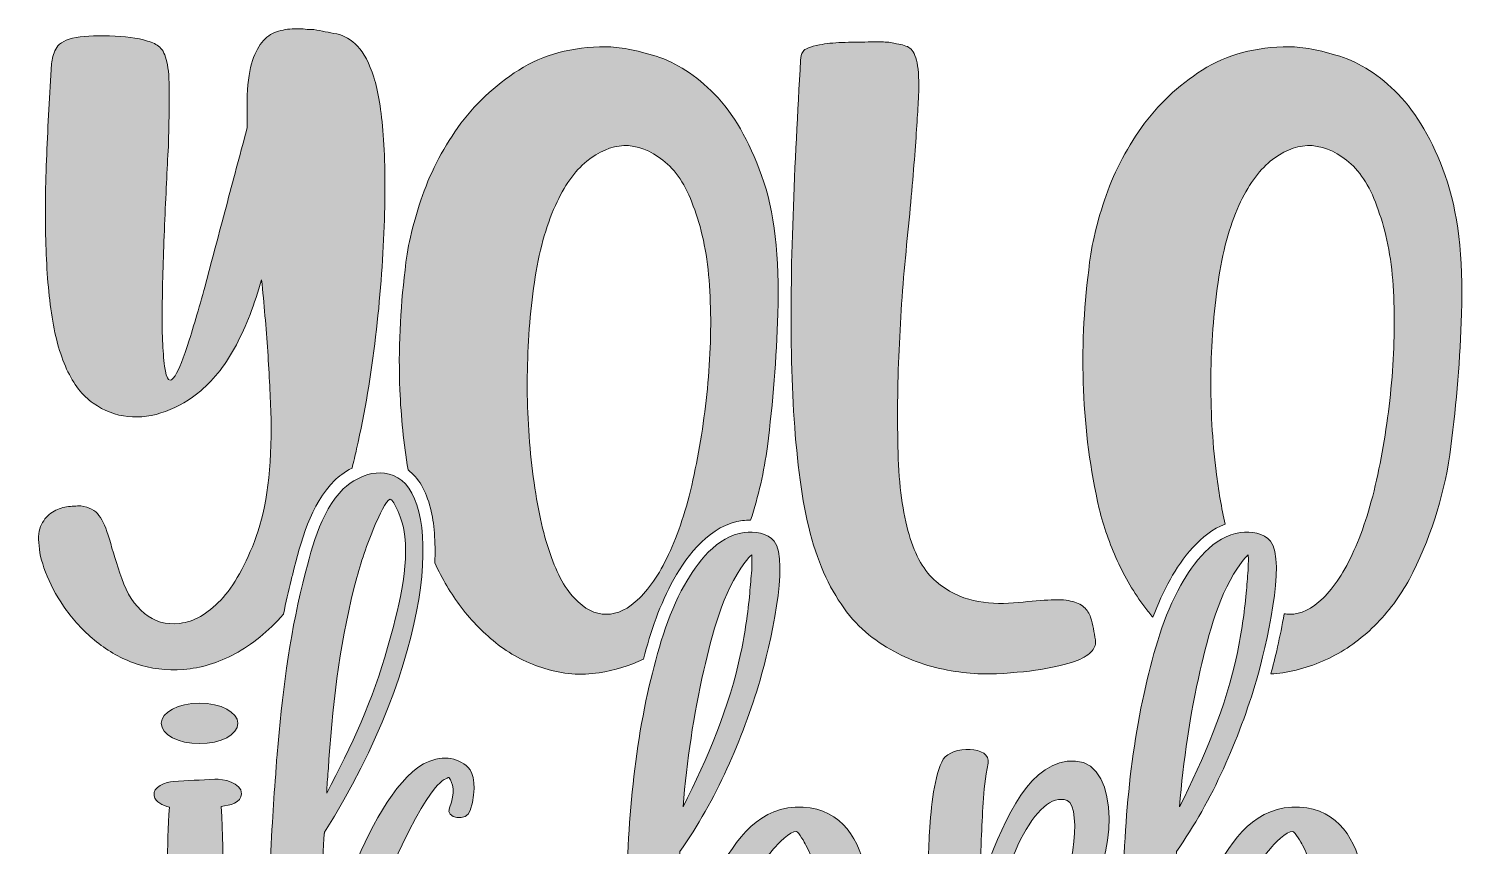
# Model space of a CAD drawing. Header units: inches. Extents: x 153 to 924, y -979 to -101.
# Drawn here: x 153 to 924, y -540 to -101 of the extents above; entities that cross this region are included whole.
import ezdxf

# ---------------------------------------------------------------- set-up
doc = ezdxf.new("R2010")
doc.units = ezdxf.units.IN
doc.header["$MEASUREMENT"] = 0
doc.layers.add('Layer 1', color=7, linetype='Continuous')

# ---------------------------------------------------------------- blocks, each defined once
blk = doc.blocks.new('block 4')
at = {"layer": 'Layer 1', "true_color": 0x0153a5}
h = blk.add_hatch(color=154, dxfattribs=at)
h.dxf.hatch_style = 2
edge = h.paths.add_edge_path()
edge.add_spline(control_points=[(398.87, -710.27), (382.84, -703.77), (378.91, -674.58), (378, -659.61), (376.04, -623.77), (369.69, -575.23), (343.22, -570.69), (341.26, -570.39), (340.5, -570.54), (339.74, -570.69), (369.38, -502.19), (375.88, -505.22), (378.91, -502.95), (379.06, -503.1), (379.21, -503.1), (379.36, -503.25), (381.33, -505.67), (382.99, -511.11), (379.51, -519.28), (377.09, -525.03), (389.04, -526.99), (390.7, -520.79), (394.49, -508.85), (392.52, -500.53), (389.65, -497.66), (383.75, -491.76), (374.52, -491), (365.6, -495.69), (333.54, -514.74), (311.16, -601.69), (310.1, -604.57), (310.1, -588.99), (311.16, -551.64), (312.07, -536.07), (312.07, -535.91), (312.07, -534.86), (312.22, -533.19), (312.22, -533.19), (312.37, -533.19), (312.37, -533.19), (312.37, -532.89), (312.37, -532.59), (312.37, -532.44), (370.89, -439.29), (375.73, -355.51), (351.84, -341.9), (339.14, -334.64), (325.83, -344.62), (322.5, -347.95), (309.8, -360.2), (304.96, -382.12), (300.73, -398.61), (293.32, -428.55), (289.54, -459.55), (286.97, -490.55), (286.82, -491.46), (286.82, -492.36), (286.67, -493.42), (286.51, -495.99), (286.36, -498.71), (286.21, -501.29), (285.46, -510.06), (284.85, -518.68), (284.4, -527.29), (283.18, -547.83), (282.63, -568.33), (282.67, -588.81), (281.23, -590.59), (279.79, -592.36), (278.35, -594.13), (271.39, -602.6), (264.59, -611.07), (257.63, -619.54), (257.63, -614.85), (257.63, -610.16), (257.63, -605.63), (257.48, -576.74), (258.69, -547.41), (256.87, -518.52), (261.56, -518.07), (267.76, -516.56), (267.76, -511.72), (267.91, -505.82), (257.63, -503.7), (253.55, -503.86), (245.99, -504.31), (238.58, -504.76), (231.17, -505.22), (227.39, -505.37), (219.68, -507.94), (220.88, -512.93), (221.64, -516.26), (225.42, -518.07), (229.05, -518.98), (226.48, -561.32), (228.6, -604.42), (228.75, -646.76), (228.75, -649.33), (228.75, -652.05), (228.75, -654.62), (222.24, -662.64), (215.9, -670.65), (209.54, -678.66), (194.72, -697.87), (180.66, -717.98), (169.02, -739.3), (159.49, -756.69), (153.44, -776.96), (158.13, -796.62), (165.99, -829.73), (210.15, -848.33), (236.61, -823.38), (251.43, -809.47), (253.7, -786.18), (255.66, -767.13), (258.24, -742.03), (257.78, -716.77), (257.78, -691.52), (257.63, -671.25), (257.63, -650.84), (257.63, -630.43), (260.05, -627.4), (262.47, -624.38), (264.74, -621.35), (269.42, -615.47), (276.29, -607.42), (282.71, -599.83), (283.03, -624.08), (284.24, -648.29), (286.36, -672.46), (287.27, -682.45), (307.23, -681.54), (307.99, -672.62), (309.2, -665.21), (316.61, -634.36), (319.33, -625.74), (323.41, -613.04), (327.49, -601.54), (331.43, -591.11), (332.18, -588.84), (333.69, -585.51), (333.69, -585.06), (351.09, -591.56), (353.5, -631.03), (354.71, -645.25), (356.98, -672.01), (354.11, -714.35), (380.57, -720.25), (384.66, -721.16), (398.11, -722.37), (401.14, -718.59), (403.71, -715.56), (402.95, -711.78), (398.87, -710.27)], knot_values=[0, 0, 0, 0, 1, 1, 1, 2, 2, 2, 3, 3, 3, 4, 4, 4, 5, 5, 5, 6, 6, 6, 7, 7, 7, 8, 8, 8, 9, 9, 9, 10, 10, 10, 11, 11, 11, 12, 12, 12, 13, 13, 13, 14, 14, 14, 15, 15, 15, 16, 16, 16, 17, 17, 17, 18, 18, 18, 19, 19, 19, 20, 20, 20, 21, 21, 21, 22, 22, 22, 23, 23, 23, 24, 24, 24, 25, 25, 25, 26, 26, 26, 27, 27, 27, 28, 28, 28, 29, 29, 29, 30, 30, 30, 31, 31, 31, 32, 32, 32, 33, 33, 33, 34, 34, 34, 35, 35, 35, 36, 36, 36, 37, 37, 37, 38, 38, 38, 39, 39, 39, 40, 40, 40, 41, 41, 41, 42, 42, 42, 43, 43, 43, 44, 44, 44, 45, 45, 45, 46, 46, 46, 47, 47, 47, 48, 48, 48, 49, 49, 49, 50, 50, 50, 51, 51, 51, 51], degree=3, periodic=1)
edge = h.paths.add_edge_path()
edge.add_spline(control_points=[(314.34, -499.62), (314.49, -497.5), (314.64, -495.39), (314.79, -493.12), (317.21, -460.15), (321.14, -426.89), (329.76, -395.58), (332.48, -385.6), (335.81, -375.77), (340.05, -366.25), (341.41, -363.22), (345.49, -353.85), (347.76, -353.54), (349.72, -353.24), (354.41, -366.1), (355.02, -369.72), (358.49, -389.99), (351.69, -413.73), (346.25, -433.09), (338.53, -460.91), (326.89, -486.47), (313.58, -511.42), (313.73, -507.48), (314.04, -503.55), (314.34, -499.62)], knot_values=[0, 0, 0, 0, 1, 1, 1, 2, 2, 2, 3, 3, 3, 4, 4, 4, 5, 5, 5, 6, 6, 6, 7, 7, 7, 8, 8, 8, 8], degree=3, periodic=1)
edge = h.paths.add_edge_path()
edge.add_spline(control_points=[(226.02, -774.84), (224.06, -790.26), (221.64, -814.61), (204.25, -820.51), (183.23, -827.77), (169.62, -804.48), (168.11, -786.03), (164.48, -742.78), (199.56, -707.09), (220.73, -678.06), (223.46, -674.43), (226.18, -670.8), (228.9, -667.17), (229.35, -703.01), (230.41, -739.3), (226.02, -774.84)], knot_values=[0, 0, 0, 0, 1, 1, 1, 2, 2, 2, 3, 3, 3, 4, 4, 4, 5, 5, 5, 5], degree=3, periodic=1)
h = blk.add_hatch(color=154, dxfattribs=at)
h.dxf.hatch_style = 2
edge = h.paths.add_edge_path()
edge.add_spline(control_points=[(715.99, -494.18), (691.49, -492.82), (678.18, -525.18), (667.9, -551.64), (666.69, -554.67), (665.63, -557.54), (664.57, -560.56), (664.72, -552.55), (665.03, -544.38), (665.33, -536.52), (666.09, -522.61), (665.93, -510.96), (668.96, -495.39), (670.92, -485.71), (649.15, -486.01), (644.91, -493.12), (640.07, -501.44), (638.26, -518.83), (637.51, -532.29), (636.79, -544), (636.46, -555.9), (636.35, -567.7), (625.92, -569.64), (615.71, -573.5), (606.05, -578.71), (605.59, -571), (604.84, -563.13), (603.47, -555.42), (600.15, -536.52), (590.62, -520.19), (569.6, -518.98), (546.16, -517.62), (533.46, -536.22), (523.33, -554.67), (512.9, -573.57), (506.55, -594.44), (502.61, -615.76), (502.31, -604.57), (502.16, -593.53), (502.31, -582.34), (502.46, -569.18), (502.76, -556.03), (503.37, -542.87), (522.88, -515.2), (536.94, -482.53), (546.47, -450.63), (551.46, -433.24), (562.5, -386.81), (554.03, -376.08), (550.4, -371.54), (543.44, -370.78), (537.85, -371.39), (523.33, -373.2), (512.29, -388.02), (505.79, -399.67), (496.41, -416.15), (491.27, -435.51), (486.89, -453.8), (477.06, -496.45), (474.49, -541.36), (474.33, -584.91), (474.18, -610.01), (475.09, -635.26), (477.51, -660.22), (479.48, -680.18), (482.2, -704.52), (496.11, -720.1), (499.74, -724.18), (522.27, -724.94), (520.15, -716.47), (516.07, -699.84), (517.13, -681.99), (517.73, -664.9), (518.34, -647.21), (519.7, -629.52), (523.03, -611.98), (526.35, -594.74), (531.8, -577.95), (539.96, -562.38), (543.74, -554.82), (548.28, -547.56), (553.88, -541.21), (555.54, -539.39), (562.65, -531.23), (565.97, -532.13), (567.33, -532.44), (570.36, -538.03), (571.11, -539.39), (579.13, -553.76), (578.37, -573.57), (578.22, -589.6), (578.22, -592.47), (578.07, -595.49), (577.92, -598.52), (570.51, -605.02), (563.86, -612.13), (558.11, -619.39), (544.65, -636.17), (533.31, -658.25), (534.07, -680.33), (534.67, -699.99), (554.18, -707.7), (570.81, -698.32), (589.71, -687.44), (596.22, -655.98), (600.6, -636.47), (603.93, -621.96), (605.9, -606.68), (606.2, -591.41), (615.53, -585.26), (625.69, -580.41), (636.3, -577.37), (636.46, -607.2), (637.81, -636.88), (639.32, -666.72), (639.77, -676.85), (666.69, -680.63), (666.99, -670.35), (666.99, -668.99), (667.14, -667.47), (667.14, -666.11), (667.14, -666.11), (667.29, -666.11), (667.29, -666.11), (667.29, -665.36), (667.14, -664.3), (667.14, -663.39), (667.29, -642.37), (666.24, -619.08), (669.87, -598.97), (674.86, -549.37), (695.27, -509.45), (711.45, -515.35), (720.07, -518.52), (713.87, -566.46), (703.13, -566.76), (697.69, -566.91), (696.18, -560.87), (698.6, -557.24), (701.47, -553), (689.37, -553.15), (687.71, -554.21), (684.23, -558.75), (684.84, -568.73), (691.64, -573.27), (701.92, -580.22), (711.15, -576.44), (720.37, -567.22), (737.76, -550.13), (740.64, -495.54), (715.99, -494.18)], knot_values=[0, 0, 0, 0, 1, 1, 1, 2, 2, 2, 3, 3, 3, 4, 4, 4, 5, 5, 5, 6, 6, 6, 7, 7, 7, 8, 8, 8, 9, 9, 9, 10, 10, 10, 11, 11, 11, 12, 12, 12, 13, 13, 13, 14, 14, 14, 15, 15, 15, 16, 16, 16, 17, 17, 17, 18, 18, 18, 19, 19, 19, 20, 20, 20, 21, 21, 21, 22, 22, 22, 23, 23, 23, 24, 24, 24, 25, 25, 25, 26, 26, 26, 27, 27, 27, 28, 28, 28, 29, 29, 29, 30, 30, 30, 31, 31, 31, 32, 32, 32, 33, 33, 33, 34, 34, 34, 35, 35, 35, 36, 36, 36, 37, 37, 37, 38, 38, 38, 39, 39, 39, 40, 40, 40, 41, 41, 41, 42, 42, 42, 43, 43, 43, 44, 44, 44, 45, 45, 45, 46, 46, 46, 47, 47, 47, 48, 48, 48, 49, 49, 49, 50, 50, 50, 50], degree=3, periodic=1)
edge = h.paths.add_edge_path()
edge.add_spline(control_points=[(516.22, -445.33), (520.61, -426.28), (526.35, -403.3), (538.3, -387.57), (539.66, -385.6), (541.02, -384.24), (541.93, -383.34), (542.23, -385.45), (541.93, -388.17), (541.93, -391.65), (541.48, -395.74), (541.32, -399.82), (540.87, -403.9), (539.96, -414.64), (538.3, -425.22), (536.18, -435.81), (529.83, -465.75), (518.34, -492.36), (505.03, -518.83), (507.15, -494.03), (510.63, -469.38), (516.22, -445.33)], knot_values=[0, 0, 0, 0, 1, 1, 1, 2, 2, 2, 3, 3, 3, 4, 4, 4, 5, 5, 5, 6, 6, 6, 7, 7, 7, 7], degree=3, periodic=1)
edge = h.paths.add_edge_path()
edge.add_spline(control_points=[(571.42, -647.21), (569.3, -656.44), (566.12, -665.36), (563.25, -674.28), (560.23, -683.05), (554.63, -688.64), (554.03, -687.28), (547.07, -674.73), (556.6, -648.87), (564.76, -635.11), (568.09, -629.52), (572.02, -623.92), (576.41, -618.63), (575.2, -628.16), (573.54, -637.68), (571.42, -647.21)], knot_values=[0, 0, 0, 0, 1, 1, 1, 2, 2, 2, 3, 3, 3, 4, 4, 4, 5, 5, 5, 5], degree=3, periodic=1)
h = blk.add_hatch(color=154, dxfattribs=at)
h.dxf.hatch_style = 2
edge = h.paths.add_edge_path()
edge.add_spline(control_points=[(915.45, -566.31), (900.78, -566.76), (886.26, -571.45), (872.8, -578.71), (872.35, -571), (871.59, -563.13), (870.23, -555.42), (866.91, -536.52), (857.38, -520.19), (836.36, -518.98), (812.92, -517.62), (800.22, -536.22), (790.09, -554.67), (779.65, -573.57), (773.3, -594.44), (769.37, -615.76), (769.07, -604.57), (768.92, -593.53), (769.07, -582.34), (769.22, -569.18), (769.52, -556.03), (770.13, -542.87), (789.63, -515.2), (803.7, -482.53), (813.22, -450.63), (818.21, -433.24), (829.25, -386.81), (820.79, -376.08), (817.16, -371.54), (810.2, -370.78), (804.6, -371.39), (790.09, -373.2), (779.05, -388.02), (772.55, -399.67), (763.17, -416.15), (758.03, -435.51), (753.64, -453.8), (743.82, -496.45), (741.24, -541.36), (741.09, -584.91), (740.94, -610.01), (741.85, -635.26), (744.27, -660.22), (746.23, -680.18), (748.96, -704.52), (762.87, -720.1), (766.5, -724.18), (789.03, -724.94), (786.91, -716.47), (782.83, -699.84), (783.89, -681.99), (784.49, -664.9), (785.1, -647.21), (786.46, -629.52), (789.79, -611.98), (793.11, -594.74), (798.56, -577.95), (806.72, -562.38), (810.5, -554.82), (815.04, -547.56), (820.63, -541.21), (822.3, -539.39), (829.4, -531.23), (832.73, -532.13), (834.09, -532.44), (837.12, -538.03), (837.87, -539.39), (845.89, -553.76), (845.13, -573.57), (844.98, -589.6), (844.98, -592.47), (844.83, -595.49), (844.68, -598.52), (837.27, -605.02), (830.62, -612.13), (824.87, -619.39), (811.41, -636.17), (800.07, -658.25), (800.82, -680.33), (801.43, -699.99), (820.94, -707.7), (837.57, -698.32), (856.47, -687.44), (862.98, -655.98), (867.36, -636.47), (870.69, -621.96), (872.65, -606.68), (872.96, -591.41), (886.26, -582.64), (901.23, -576.44), (916.81, -574.48), (923.46, -573.72), (923.92, -566.01), (915.45, -566.31)], knot_values=[0, 0, 0, 0, 1, 1, 1, 2, 2, 2, 3, 3, 3, 4, 4, 4, 5, 5, 5, 6, 6, 6, 7, 7, 7, 8, 8, 8, 9, 9, 9, 10, 10, 10, 11, 11, 11, 12, 12, 12, 13, 13, 13, 14, 14, 14, 15, 15, 15, 16, 16, 16, 17, 17, 17, 18, 18, 18, 19, 19, 19, 20, 20, 20, 21, 21, 21, 22, 22, 22, 23, 23, 23, 24, 24, 24, 25, 25, 25, 26, 26, 26, 27, 27, 27, 28, 28, 28, 29, 29, 29, 30, 30, 30, 31, 31, 31, 31], degree=3, periodic=1)
edge = h.paths.add_edge_path()
edge.add_spline(control_points=[(782.98, -445.33), (787.37, -426.28), (793.11, -403.3), (805.06, -387.57), (806.42, -385.6), (807.78, -384.24), (808.69, -383.34), (808.99, -385.45), (808.69, -388.17), (808.69, -391.65), (808.23, -395.74), (808.08, -399.82), (807.63, -403.9), (806.72, -414.64), (805.06, -425.22), (802.94, -435.81), (796.59, -465.75), (785.1, -492.36), (771.79, -518.83), (773.91, -494.03), (777.39, -469.38), (782.98, -445.33)], knot_values=[0, 0, 0, 0, 1, 1, 1, 2, 2, 2, 3, 3, 3, 4, 4, 4, 5, 5, 5, 6, 6, 6, 7, 7, 7, 7], degree=3, periodic=1)
edge = h.paths.add_edge_path()
edge.add_spline(control_points=[(838.18, -647.21), (836.06, -656.44), (832.88, -665.36), (830.01, -674.28), (826.98, -683.05), (821.39, -688.64), (820.79, -687.28), (813.83, -674.73), (823.36, -648.87), (831.52, -635.11), (834.85, -629.52), (838.78, -623.92), (843.17, -618.63), (841.96, -628.16), (840.29, -637.68), (838.18, -647.21)], knot_values=[0, 0, 0, 0, 1, 1, 1, 2, 2, 2, 3, 3, 3, 4, 4, 4, 5, 5, 5, 5], degree=3, periodic=1)
h = blk.add_hatch(color=154, dxfattribs=at)
h.dxf.hatch_style = 2
edge = h.paths.add_edge_path()
edge.add_spline(control_points=[(245.23, -484.8), (256.72, -484.8), (265.8, -479.96), (265.8, -473.91), (265.8, -468.02), (256.72, -463.03), (245.23, -463.03), (233.89, -463.03), (224.67, -468.02), (224.67, -473.91), (224.67, -479.96), (233.89, -484.8), (245.23, -484.8)], knot_values=[0, 0, 0, 0, 1, 1, 1, 2, 2, 2, 3, 3, 3, 4, 4, 4, 4], degree=3, periodic=1)
at = {"layer": 'Layer 1', "lineweight": 0}
for points, knots in [([(398.87, -710.27), (382.84, -703.77), (378.91, -674.58), (378, -659.61), (376.04, -623.77), (369.69, -575.23), (343.22, -570.69), (341.26, -570.39), (340.5, -570.54), (339.74, -570.69), (369.38, -502.19), (375.88, -505.22), (378.91, -502.95), (379.06, -503.1), (379.21, -503.1), (379.36, -503.25), (381.33, -505.67), (382.99, -511.11), (379.51, -519.28), (377.09, -525.03), (389.04, -526.99), (390.7, -520.79), (394.49, -508.85), (392.52, -500.53), (389.65, -497.66), (383.75, -491.76), (374.52, -491), (365.6, -495.69), (333.54, -514.74), (311.16, -601.69), (310.1, -604.57), (310.1, -588.99), (311.16, -551.64), (312.07, -536.07), (312.07, -535.91), (312.07, -534.86), (312.22, -533.19), (312.22, -533.19), (312.37, -533.19), (312.37, -533.19), (312.37, -532.89), (312.37, -532.59), (312.37, -532.44), (370.89, -439.29), (375.73, -355.51), (351.84, -341.9), (339.14, -334.64), (325.83, -344.62), (322.5, -347.95), (309.8, -360.2), (304.96, -382.12), (300.73, -398.61), (293.32, -428.55), (289.54, -459.55), (286.97, -490.55), (286.82, -491.46), (286.82, -492.36), (286.67, -493.42), (286.51, -495.99), (286.36, -498.71), (286.21, -501.29), (285.46, -510.06), (284.85, -518.68), (284.4, -527.29), (283.18, -547.83), (282.63, -568.33), (282.67, -588.81), (281.23, -590.59), (279.79, -592.36), (278.35, -594.13), (271.39, -602.6), (264.59, -611.07), (257.63, -619.54), (257.63, -614.85), (257.63, -610.16), (257.63, -605.63), (257.48, -576.74), (258.69, -547.41), (256.87, -518.52), (261.56, -518.07), (267.76, -516.56), (267.76, -511.72), (267.91, -505.82), (257.63, -503.7), (253.55, -503.86), (245.99, -504.31), (238.58, -504.76), (231.17, -505.22), (227.39, -505.37), (219.68, -507.94), (220.88, -512.93), (221.64, -516.26), (225.42, -518.07), (229.05, -518.98), (226.48, -561.32), (228.6, -604.42), (228.75, -646.76), (228.75, -649.33), (228.75, -652.05), (228.75, -654.62), (222.24, -662.64), (215.9, -670.65), (209.54, -678.66), (194.72, -697.87), (180.66, -717.98), (169.02, -739.3), (159.49, -756.69), (153.44, -776.96), (158.13, -796.62), (165.99, -829.73), (210.15, -848.33), (236.61, -823.38), (251.43, -809.47), (253.7, -786.18), (255.66, -767.13), (258.24, -742.03), (257.78, -716.77), (257.78, -691.52), (257.63, -671.25), (257.63, -650.84), (257.63, -630.43), (260.05, -627.4), (262.47, -624.38), (264.74, -621.35), (269.42, -615.47), (276.29, -607.42), (282.71, -599.83), (283.03, -624.08), (284.24, -648.29), (286.36, -672.46), (287.27, -682.45), (307.23, -681.54), (307.99, -672.62), (309.2, -665.21), (316.61, -634.36), (319.33, -625.74), (323.41, -613.04), (327.49, -601.54), (331.43, -591.11), (332.18, -588.84), (333.69, -585.51), (333.69, -585.06), (351.09, -591.56), (353.5, -631.03), (354.71, -645.25), (356.98, -672.01), (354.11, -714.35), (380.57, -720.25), (384.66, -721.16), (398.11, -722.37), (401.14, -718.59), (403.71, -715.56), (402.95, -711.78), (398.87, -710.27)], [0, 0, 0, 0, 1, 1, 1, 2, 2, 2, 3, 3, 3, 4, 4, 4, 5, 5, 5, 6, 6, 6, 7, 7, 7, 8, 8, 8, 9, 9, 9, 10, 10, 10, 11, 11, 11, 12, 12, 12, 13, 13, 13, 14, 14, 14, 15, 15, 15, 16, 16, 16, 17, 17, 17, 18, 18, 18, 19, 19, 19, 20, 20, 20, 21, 21, 21, 22, 22, 22, 23, 23, 23, 24, 24, 24, 25, 25, 25, 26, 26, 26, 27, 27, 27, 28, 28, 28, 29, 29, 29, 30, 30, 30, 31, 31, 31, 32, 32, 32, 33, 33, 33, 34, 34, 34, 35, 35, 35, 36, 36, 36, 37, 37, 37, 38, 38, 38, 39, 39, 39, 40, 40, 40, 41, 41, 41, 42, 42, 42, 43, 43, 43, 44, 44, 44, 45, 45, 45, 46, 46, 46, 47, 47, 47, 48, 48, 48, 49, 49, 49, 50, 50, 50, 51, 51, 51, 51]), ([(314.34, -499.62), (314.49, -497.5), (314.64, -495.39), (314.79, -493.12), (317.21, -460.15), (321.14, -426.89), (329.76, -395.58), (332.48, -385.6), (335.81, -375.77), (340.05, -366.25), (341.41, -363.22), (345.49, -353.85), (347.76, -353.54), (349.72, -353.24), (354.41, -366.1), (355.02, -369.72), (358.49, -389.99), (351.69, -413.73), (346.25, -433.09), (338.53, -460.91), (326.89, -486.47), (313.58, -511.42), (313.73, -507.48), (314.04, -503.55), (314.34, -499.62)], [0, 0, 0, 0, 1, 1, 1, 2, 2, 2, 3, 3, 3, 4, 4, 4, 5, 5, 5, 6, 6, 6, 7, 7, 7, 8, 8, 8, 8]), ([(715.99, -494.18), (691.49, -492.82), (678.18, -525.18), (667.9, -551.64), (666.69, -554.67), (665.63, -557.54), (664.57, -560.56), (664.72, -552.55), (665.03, -544.38), (665.33, -536.52), (666.09, -522.61), (665.93, -510.96), (668.96, -495.39), (670.92, -485.71), (649.15, -486.01), (644.91, -493.12), (640.07, -501.44), (638.26, -518.83), (637.51, -532.29), (636.79, -544), (636.46, -555.9), (636.35, -567.7), (625.92, -569.64), (615.71, -573.5), (606.05, -578.71), (605.59, -571), (604.84, -563.13), (603.47, -555.42), (600.15, -536.52), (590.62, -520.19), (569.6, -518.98), (546.16, -517.62), (533.46, -536.22), (523.33, -554.67), (512.9, -573.57), (506.55, -594.44), (502.61, -615.76), (502.31, -604.57), (502.16, -593.53), (502.31, -582.34), (502.46, -569.18), (502.76, -556.03), (503.37, -542.87), (522.88, -515.2), (536.94, -482.53), (546.47, -450.63), (551.46, -433.24), (562.5, -386.81), (554.03, -376.08), (550.4, -371.54), (543.44, -370.78), (537.85, -371.39), (523.33, -373.2), (512.29, -388.02), (505.79, -399.67), (496.41, -416.15), (491.27, -435.51), (486.89, -453.8), (477.06, -496.45), (474.49, -541.36), (474.33, -584.91), (474.18, -610.01), (475.09, -635.26), (477.51, -660.22), (479.48, -680.18), (482.2, -704.52), (496.11, -720.1), (499.74, -724.18), (522.27, -724.94), (520.15, -716.47), (516.07, -699.84), (517.13, -681.99), (517.73, -664.9), (518.34, -647.21), (519.7, -629.52), (523.03, -611.98), (526.35, -594.74), (531.8, -577.95), (539.96, -562.38), (543.74, -554.82), (548.28, -547.56), (553.88, -541.21), (555.54, -539.39), (562.65, -531.23), (565.97, -532.13), (567.33, -532.44), (570.36, -538.03), (571.11, -539.39), (579.13, -553.76), (578.37, -573.57), (578.22, -589.6), (578.22, -592.47), (578.07, -595.49), (577.92, -598.52), (570.51, -605.02), (563.86, -612.13), (558.11, -619.39), (544.65, -636.17), (533.31, -658.25), (534.07, -680.33), (534.67, -699.99), (554.18, -707.7), (570.81, -698.32), (589.71, -687.44), (596.22, -655.98), (600.6, -636.47), (603.93, -621.96), (605.9, -606.68), (606.2, -591.41), (615.53, -585.26), (625.69, -580.41), (636.3, -577.37), (636.46, -607.2), (637.81, -636.88), (639.32, -666.72), (639.77, -676.85), (666.69, -680.63), (666.99, -670.35), (666.99, -668.99), (667.14, -667.47), (667.14, -666.11), (667.14, -666.11), (667.29, -666.11), (667.29, -666.11), (667.29, -665.36), (667.14, -664.3), (667.14, -663.39), (667.29, -642.37), (666.24, -619.08), (669.87, -598.97), (674.86, -549.37), (695.27, -509.45), (711.45, -515.35), (720.07, -518.52), (713.87, -566.46), (703.13, -566.76), (697.69, -566.91), (696.18, -560.87), (698.6, -557.24), (701.47, -553), (689.37, -553.15), (687.71, -554.21), (684.23, -558.75), (684.84, -568.73), (691.64, -573.27), (701.92, -580.22), (711.15, -576.44), (720.37, -567.22), (737.76, -550.13), (740.64, -495.54), (715.99, -494.18)], [0, 0, 0, 0, 1, 1, 1, 2, 2, 2, 3, 3, 3, 4, 4, 4, 5, 5, 5, 6, 6, 6, 7, 7, 7, 8, 8, 8, 9, 9, 9, 10, 10, 10, 11, 11, 11, 12, 12, 12, 13, 13, 13, 14, 14, 14, 15, 15, 15, 16, 16, 16, 17, 17, 17, 18, 18, 18, 19, 19, 19, 20, 20, 20, 21, 21, 21, 22, 22, 22, 23, 23, 23, 24, 24, 24, 25, 25, 25, 26, 26, 26, 27, 27, 27, 28, 28, 28, 29, 29, 29, 30, 30, 30, 31, 31, 31, 32, 32, 32, 33, 33, 33, 34, 34, 34, 35, 35, 35, 36, 36, 36, 37, 37, 37, 38, 38, 38, 39, 39, 39, 40, 40, 40, 41, 41, 41, 42, 42, 42, 43, 43, 43, 44, 44, 44, 45, 45, 45, 46, 46, 46, 47, 47, 47, 48, 48, 48, 49, 49, 49, 50, 50, 50, 50]), ([(915.45, -566.31), (900.78, -566.76), (886.26, -571.45), (872.8, -578.71), (872.35, -571), (871.59, -563.13), (870.23, -555.42), (866.91, -536.52), (857.38, -520.19), (836.36, -518.98), (812.92, -517.62), (800.22, -536.22), (790.09, -554.67), (779.65, -573.57), (773.3, -594.44), (769.37, -615.76), (769.07, -604.57), (768.92, -593.53), (769.07, -582.34), (769.22, -569.18), (769.52, -556.03), (770.13, -542.87), (789.63, -515.2), (803.7, -482.53), (813.22, -450.63), (818.21, -433.24), (829.25, -386.81), (820.79, -376.08), (817.16, -371.54), (810.2, -370.78), (804.6, -371.39), (790.09, -373.2), (779.05, -388.02), (772.55, -399.67), (763.17, -416.15), (758.03, -435.51), (753.64, -453.8), (743.82, -496.45), (741.24, -541.36), (741.09, -584.91), (740.94, -610.01), (741.85, -635.26), (744.27, -660.22), (746.23, -680.18), (748.96, -704.52), (762.87, -720.1), (766.5, -724.18), (789.03, -724.94), (786.91, -716.47), (782.83, -699.84), (783.89, -681.99), (784.49, -664.9), (785.1, -647.21), (786.46, -629.52), (789.79, -611.98), (793.11, -594.74), (798.56, -577.95), (806.72, -562.38), (810.5, -554.82), (815.04, -547.56), (820.63, -541.21), (822.3, -539.39), (829.4, -531.23), (832.73, -532.13), (834.09, -532.44), (837.12, -538.03), (837.87, -539.39), (845.89, -553.76), (845.13, -573.57), (844.98, -589.6), (844.98, -592.47), (844.83, -595.49), (844.68, -598.52), (837.27, -605.02), (830.62, -612.13), (824.87, -619.39), (811.41, -636.17), (800.07, -658.25), (800.82, -680.33), (801.43, -699.99), (820.94, -707.7), (837.57, -698.32), (856.47, -687.44), (862.98, -655.98), (867.36, -636.47), (870.69, -621.96), (872.65, -606.68), (872.96, -591.41), (886.26, -582.64), (901.23, -576.44), (916.81, -574.48), (923.46, -573.72), (923.92, -566.01), (915.45, -566.31)], [0, 0, 0, 0, 1, 1, 1, 2, 2, 2, 3, 3, 3, 4, 4, 4, 5, 5, 5, 6, 6, 6, 7, 7, 7, 8, 8, 8, 9, 9, 9, 10, 10, 10, 11, 11, 11, 12, 12, 12, 13, 13, 13, 14, 14, 14, 15, 15, 15, 16, 16, 16, 17, 17, 17, 18, 18, 18, 19, 19, 19, 20, 20, 20, 21, 21, 21, 22, 22, 22, 23, 23, 23, 24, 24, 24, 25, 25, 25, 26, 26, 26, 27, 27, 27, 28, 28, 28, 29, 29, 29, 30, 30, 30, 31, 31, 31, 31]), ([(516.22, -445.33), (520.61, -426.28), (526.35, -403.3), (538.3, -387.57), (539.66, -385.6), (541.02, -384.24), (541.93, -383.34), (542.23, -385.45), (541.93, -388.17), (541.93, -391.65), (541.48, -395.74), (541.32, -399.82), (540.87, -403.9), (539.96, -414.64), (538.3, -425.22), (536.18, -435.81), (529.83, -465.75), (518.34, -492.36), (505.03, -518.83), (507.15, -494.03), (510.63, -469.38), (516.22, -445.33)], [0, 0, 0, 0, 1, 1, 1, 2, 2, 2, 3, 3, 3, 4, 4, 4, 5, 5, 5, 6, 6, 6, 7, 7, 7, 7]), ([(782.98, -445.33), (787.37, -426.28), (793.11, -403.3), (805.06, -387.57), (806.42, -385.6), (807.78, -384.24), (808.69, -383.34), (808.99, -385.45), (808.69, -388.17), (808.69, -391.65), (808.23, -395.74), (808.08, -399.82), (807.63, -403.9), (806.72, -414.64), (805.06, -425.22), (802.94, -435.81), (796.59, -465.75), (785.1, -492.36), (771.79, -518.83), (773.91, -494.03), (777.39, -469.38), (782.98, -445.33)], [0, 0, 0, 0, 1, 1, 1, 2, 2, 2, 3, 3, 3, 4, 4, 4, 5, 5, 5, 6, 6, 6, 7, 7, 7, 7]), ([(245.23, -484.8), (256.72, -484.8), (265.8, -479.96), (265.8, -473.91), (265.8, -468.02), (256.72, -463.03), (245.23, -463.03), (233.89, -463.03), (224.67, -468.02), (224.67, -473.91), (224.67, -479.96), (233.89, -484.8), (245.23, -484.8)], [0, 0, 0, 0, 1, 1, 1, 2, 2, 2, 3, 3, 3, 4, 4, 4, 4])]:
    blk.add_open_spline(points, degree=3, knots=knots, dxfattribs=at)
blk = doc.blocks.new('block 5')
at = {"layer": 'Layer 1', "true_color": 0x0bcece}
h = blk.add_hatch(color=132, dxfattribs=at)
h.dxf.hatch_style = 2
edge = h.paths.add_edge_path()
edge.add_spline(control_points=[(163.36, -394.89), (165.92, -401.02), (169.41, -407.15), (173.84, -413.29), (178.26, -419.42), (183.62, -425.04), (189.93, -430.14), (196.23, -435.25), (203.29, -439.17), (211.13, -441.89), (218.96, -444.62), (227.48, -445.65), (236.68, -444.96), (245.87, -444.28), (255.07, -441.47), (264.26, -436.53), (273.38, -431.64), (282.08, -424.56), (290.37, -415.29), (291.63, -409.02), (292.98, -402.94), (294.45, -397), (294.74, -395.85), (295.04, -394.69), (295.34, -393.5), (299.57, -376.79), (304.84, -356), (317.96, -343.32), (319.88, -341.41), (323.12, -338.88), (327.17, -336.78), (328.03, -333.4), (328.86, -329.97), (329.65, -326.44), (334.08, -306.69), (337.49, -286.59), (339.87, -266.15), (342.25, -245.72), (343.78, -225.97), (344.47, -206.89), (345.15, -187.82), (344.98, -171.47), (343.96, -157.85), (342.94, -144.56), (341.23, -134.18), (338.85, -126.68), (336.46, -119.19), (333.57, -113.65), (330.17, -110.08), (326.76, -106.5), (323.01, -104.29), (318.93, -103.44), (314.84, -102.59), (310.75, -101.83), (306.67, -101.14), (304.96, -101.14), (303.43, -101.06), (302.07, -100.88), (300.7, -100.72), (299.17, -100.63), (297.47, -100.63), (294.06, -100.63), (290.83, -101.06), (287.76, -101.91), (284.7, -102.76), (281.97, -104.46), (279.59, -107.01), (277.2, -109.57), (275.25, -113.14), (273.71, -117.74), (272.18, -122.34), (271.24, -128.56), (270.9, -136.39), (270.9, -136.39), (270.9, -153.76), (270.9, -153.76), (267.5, -166.36), (263.92, -179.73), (260.18, -193.86), (256.42, -208), (252.85, -221.45), (249.45, -234.22), (246.04, -246.99), (242.81, -258.23), (239.74, -267.94), (236.68, -277.65), (234.12, -284.03), (232.08, -287.1), (229.35, -291.53), (227.48, -289.83), (226.46, -281.99), (225.44, -274.16), (225.01, -263.52), (225.18, -250.06), (225.35, -236.61), (225.77, -221.96), (226.46, -206.12), (227.14, -190.29), (227.81, -176.24), (228.5, -163.98), (228.84, -151.72), (229.01, -142.01), (229.01, -134.86), (229.01, -127.7), (228.58, -122.26), (227.73, -118.51), (226.88, -114.77), (225.6, -112.12), (223.9, -110.59), (222.2, -109.06), (219.98, -107.96), (217.26, -107.27), (211.81, -105.57), (205, -104.64), (196.83, -104.46), (188.65, -104.29), (182.01, -104.71), (176.9, -105.74), (172.13, -107.1), (169.15, -109.06), (167.96, -111.61), (166.76, -114.17), (166, -116.81), (165.66, -119.53), (164.64, -135.88), (163.79, -152.15), (163.11, -168.32), (162.42, -184.5), (162.26, -199.74), (162.6, -214.04), (162.93, -228.35), (163.95, -241.46), (165.66, -253.38), (167.36, -265.31), (170.09, -275.35), (173.84, -283.52), (177.58, -291.7), (182.35, -297.83), (188.14, -301.91), (193.93, -306), (200.15, -308.39), (206.79, -309.07), (213.43, -309.75), (220.15, -308.81), (226.97, -306.26), (233.78, -303.7), (240.08, -300.05), (245.87, -295.27), (253.36, -288.81), (259.74, -280.54), (265.03, -270.49), (270.31, -260.45), (274.82, -248.78), (278.57, -235.5), (279.92, -248.45), (281.03, -261.3), (281.89, -274.07), (282.73, -286.84), (283.33, -298.68), (283.68, -309.58), (284.01, -336.83), (281.38, -358.11), (275.76, -373.44), (270.14, -388.76), (263.75, -400.18), (256.6, -407.67), (249.45, -415.16), (242.12, -419.34), (234.63, -420.18), (227.14, -421.04), (220.84, -419.25), (215.73, -414.82), (210.28, -410.4), (206.19, -404.18), (203.47, -396.17), (200.74, -388.17), (198.53, -381.1), (196.83, -374.97), (195.12, -369.18), (193.25, -364.93), (191.21, -362.2), (189.16, -359.47), (185.92, -357.77), (181.5, -357.09), (179.11, -357.09), (176.56, -357.26), (173.84, -357.6), (171.11, -357.94), (168.55, -358.88), (166.17, -360.41), (163.79, -361.94), (161.83, -364.16), (160.3, -367.05), (158.77, -369.95), (158.34, -373.78), (159.02, -378.55), (159.36, -383.32), (160.81, -388.76), (163.36, -394.89)], knot_values=[0, 0, 0, 0, 1, 1, 1, 2, 2, 2, 3, 3, 3, 4, 4, 4, 5, 5, 5, 6, 6, 6, 7, 7, 7, 8, 8, 8, 9, 9, 9, 10, 10, 10, 11, 11, 11, 12, 12, 12, 13, 13, 13, 14, 14, 14, 15, 15, 15, 16, 16, 16, 17, 17, 17, 18, 18, 18, 19, 19, 19, 20, 20, 20, 21, 21, 21, 22, 22, 22, 23, 23, 23, 24, 24, 24, 25, 25, 25, 26, 26, 26, 27, 27, 27, 28, 28, 28, 29, 29, 29, 30, 30, 30, 31, 31, 31, 32, 32, 32, 33, 33, 33, 34, 34, 34, 35, 35, 35, 36, 36, 36, 37, 37, 37, 38, 38, 38, 39, 39, 39, 40, 40, 40, 41, 41, 41, 42, 42, 42, 43, 43, 43, 44, 44, 44, 45, 45, 45, 46, 46, 46, 47, 47, 47, 48, 48, 48, 49, 49, 49, 50, 50, 50, 51, 51, 51, 52, 52, 52, 53, 53, 53, 54, 54, 54, 55, 55, 55, 56, 56, 56, 57, 57, 57, 58, 58, 58, 59, 59, 59, 60, 60, 60, 61, 61, 61, 62, 62, 62, 63, 63, 63, 64, 64, 64, 65, 65, 65, 66, 66, 66, 66], degree=3, periodic=1)
h = blk.add_hatch(color=132, dxfattribs=at)
h.dxf.hatch_style = 2
edge = h.paths.add_edge_path()
edge.add_spline(control_points=[(568.49, -346.87), (571.38, -367.31), (576.23, -384.34), (583.05, -397.96), (589.86, -411.59), (598.38, -421.97), (608.59, -429.12), (618.81, -436.28), (629.54, -441.22), (640.78, -443.94), (652.02, -446.67), (662.91, -447.77), (673.47, -447.26), (684.03, -446.75), (692.89, -445.81), (700.04, -444.45), (707.53, -443.09), (713.15, -441.64), (716.9, -440.11), (720.64, -438.57), (723.28, -436.87), (724.82, -435), (726.35, -433.13), (726.94, -431.17), (726.61, -429.12), (726.26, -427.08), (725.92, -425.04), (725.58, -422.99), (725.24, -420.95), (724.73, -418.91), (724.05, -416.86), (723.36, -414.82), (722.18, -413.03), (720.47, -411.5), (718.77, -409.96), (716.39, -408.86), (713.32, -408.18), (710.26, -407.5), (706.17, -407.33), (701.06, -407.67), (695.95, -408.01), (689.82, -408.52), (682.67, -409.2), (675.52, -409.88), (668.36, -409.45), (661.21, -407.92), (654.06, -406.39), (647.33, -402.99), (641.03, -397.7), (634.73, -392.43), (629.87, -384), (626.47, -372.42), (623.07, -360.84), (621.11, -346.19), (620.6, -328.48), (620.09, -310.77), (620.26, -292.38), (621.11, -273.3), (621.95, -254.23), (623.32, -235.42), (625.2, -216.85), (627.06, -198.29), (628.52, -182.2), (629.54, -168.57), (630.56, -155.29), (631.24, -144.74), (631.58, -136.9), (631.92, -129.07), (631.66, -123.11), (630.82, -119.02), (629.96, -114.93), (628.68, -112.3), (626.98, -111.1), (625.28, -109.91), (622.9, -109.15), (619.83, -108.8), (617.79, -108.12), (615.4, -107.78), (612.68, -107.78), (609.95, -107.78), (607.23, -107.78), (604.5, -107.78), (599.73, -107.78), (595.05, -107.87), (590.46, -108.04), (585.86, -108.21), (581.85, -108.63), (578.45, -109.31), (573.34, -110.33), (570.36, -111.53), (569.51, -112.89), (568.66, -114.25), (568.23, -115.79), (568.23, -117.49), (566.53, -145.76), (565.17, -173.68), (564.15, -201.27), (563.12, -228.86), (562.87, -254.91), (563.38, -279.43), (563.89, -303.96), (565.59, -326.44), (568.49, -346.87)], knot_values=[0, 0, 0, 0, 1, 1, 1, 2, 2, 2, 3, 3, 3, 4, 4, 4, 5, 5, 5, 6, 6, 6, 7, 7, 7, 8, 8, 8, 9, 9, 9, 10, 10, 10, 11, 11, 11, 12, 12, 12, 13, 13, 13, 14, 14, 14, 15, 15, 15, 16, 16, 16, 17, 17, 17, 18, 18, 18, 19, 19, 19, 20, 20, 20, 21, 21, 21, 22, 22, 22, 23, 23, 23, 24, 24, 24, 25, 25, 25, 26, 26, 26, 27, 27, 27, 28, 28, 28, 29, 29, 29, 30, 30, 30, 31, 31, 31, 32, 32, 32, 33, 33, 33, 34, 34, 34, 34], degree=3, periodic=1)
h = blk.add_hatch(color=132, dxfattribs=at)
h.dxf.hatch_style = 2
edge = h.paths.add_edge_path()
edge.add_spline(control_points=[(500.13, -396.51), (507.5, -383.3), (519.89, -367.1), (537.04, -364.95), (537.08, -364.95), (537.11, -364.95), (537.15, -364.94), (538.49, -364.8), (539.84, -364.72), (541.15, -364.72), (541.22, -364.72), (541.29, -364.73), (541.36, -364.73), (545.57, -351.9), (548.6, -338.72), (550.35, -325.16), (553.42, -301.49), (555.29, -277.73), (555.97, -253.89), (557, -223.24), (554.1, -198.46), (547.29, -179.56), (540.47, -160.66), (532.04, -146.1), (522, -135.88), (511.95, -125.66), (501.48, -118.85), (490.58, -115.44), (479.68, -112.04), (470.66, -110.33), (463.5, -110.33), (445.45, -110.33), (429.87, -114.51), (416.76, -122.85), (403.64, -131.2), (392.75, -141.5), (384.06, -153.76), (375.38, -166.02), (368.74, -179.05), (364.14, -192.84), (359.54, -206.64), (356.73, -219.15), (355.71, -230.39), (352.98, -251.85), (352.05, -273.3), (352.9, -294.76), (353.47, -309.16), (354.94, -323.49), (357.28, -337.74), (362.88, -341.87), (366.94, -348.78), (369.34, -358.35), (371.35, -366.36), (372.17, -376.29), (371.66, -387.74), (375.62, -396.27), (380.33, -404.2), (385.85, -411.5), (391.64, -419.16), (398.28, -425.89), (405.78, -431.68), (413.26, -437.47), (421.61, -441.73), (430.81, -444.45), (440.34, -447.51), (450.05, -448.28), (459.93, -446.75), (468.25, -445.46), (476.2, -443), (483.81, -439.41), (487.69, -424.72), (492.52, -409.89), (500.13, -396.51)], knot_values=[0, 0, 0, 0, 1, 1, 1, 2, 2, 2, 3, 3, 3, 4, 4, 4, 5, 5, 5, 6, 6, 6, 7, 7, 7, 8, 8, 8, 9, 9, 9, 10, 10, 10, 11, 11, 11, 12, 12, 12, 13, 13, 13, 14, 14, 14, 15, 15, 15, 16, 16, 16, 17, 17, 17, 18, 18, 18, 19, 19, 19, 20, 20, 20, 21, 21, 21, 22, 22, 22, 23, 23, 23, 24, 24, 24, 24], degree=3, periodic=1)
edge = h.paths.add_edge_path()
edge.add_spline(control_points=[(446.64, -406.64), (441.19, -400.86), (436.6, -392.17), (432.85, -380.59), (429.1, -369.01), (426.21, -354.97), (424.17, -338.44), (422.12, -321.93), (421.18, -304.98), (421.36, -287.61), (421.52, -270.24), (422.8, -253.38), (425.19, -237.03), (427.57, -220.68), (431.32, -206.89), (436.43, -195.65), (441.19, -185.1), (446.81, -177.18), (453.29, -171.89), (459.75, -166.62), (466.39, -163.81), (473.21, -163.47), (473.21, -163.47), (475.77, -163.47), (475.77, -163.47), (483.25, -164.15), (490.24, -167.47), (496.71, -173.43), (503.18, -179.39), (508.29, -188.33), (512.04, -200.25), (516.13, -211.83), (518.59, -225.63), (519.45, -241.63), (520.29, -257.64), (519.96, -274.07), (518.42, -290.93), (516.89, -307.79), (514.42, -324.22), (511.02, -340.23), (507.61, -356.24), (503.35, -369.86), (498.25, -381.1), (493.14, -392.34), (487.6, -400.86), (481.64, -406.64), (475.68, -412.44), (469.72, -415.33), (463.76, -415.33), (457.8, -415.33), (452.09, -412.44), (446.64, -406.64)], knot_values=[0, 0, 0, 0, 1, 1, 1, 2, 2, 2, 3, 3, 3, 4, 4, 4, 5, 5, 5, 6, 6, 6, 7, 7, 7, 8, 8, 8, 9, 9, 9, 10, 10, 10, 11, 11, 11, 12, 12, 12, 13, 13, 13, 14, 14, 14, 15, 15, 15, 16, 16, 16, 17, 17, 17, 17], degree=3, periodic=1)
h = blk.add_hatch(color=132, dxfattribs=at)
h.dxf.hatch_style = 2
edge = h.paths.add_edge_path()
edge.add_spline(control_points=[(728.65, -358.62), (731.03, -368.16), (734.27, -377.44), (738.35, -386.46), (742.44, -395.49), (747.37, -403.83), (753.17, -411.5), (754.57, -413.35), (756.03, -415.15), (757.53, -416.9), (760.13, -409.88), (763.18, -403.02), (766.89, -396.51), (773.15, -385.28), (783.05, -371.94), (796.39, -366.85), (794.42, -358.37), (792.78, -348.91), (791.49, -338.44), (789.44, -321.93), (788.5, -304.98), (788.68, -287.61), (788.84, -270.24), (790.12, -253.38), (792.51, -237.03), (794.89, -220.68), (798.64, -206.89), (803.75, -195.65), (808.51, -185.1), (814.13, -177.18), (820.61, -171.89), (827.07, -166.62), (833.71, -163.81), (840.53, -163.47), (840.53, -163.47), (843.08, -163.47), (843.08, -163.47), (850.57, -164.15), (857.56, -167.47), (864.03, -173.43), (870.5, -179.39), (875.6, -188.33), (879.36, -200.25), (883.44, -211.83), (885.91, -225.63), (886.76, -241.63), (887.61, -257.64), (887.28, -274.07), (885.74, -290.93), (884.21, -307.79), (881.73, -324.22), (878.33, -340.23), (874.93, -356.24), (870.67, -369.86), (865.56, -381.1), (860.45, -392.34), (854.91, -400.86), (848.96, -406.64), (843, -412.44), (837.03, -415.33), (831.08, -415.33), (830.06, -415.33), (829.05, -415.21), (828.05, -415.04), (826.02, -427.36), (823.02, -439.42), (820.86, -447.4), (822.98, -447.28), (825.11, -447.08), (827.25, -446.75), (837.12, -445.22), (846.48, -442.07), (855.35, -437.3), (864.2, -432.53), (872.2, -426.31), (879.36, -418.65), (886.51, -410.99), (892.46, -402.39), (897.24, -392.85), (907.79, -371.39), (914.61, -348.83), (917.67, -325.16), (920.74, -301.49), (922.61, -277.73), (923.29, -253.89), (924.31, -223.24), (921.42, -198.46), (914.61, -179.56), (907.79, -160.66), (899.36, -146.1), (889.32, -135.88), (879.27, -125.66), (868.8, -118.85), (857.9, -115.44), (847, -112.04), (837.98, -110.33), (830.82, -110.33), (812.77, -110.33), (797.18, -114.51), (784.08, -122.85), (770.96, -131.2), (760.07, -141.5), (751.38, -153.76), (742.7, -166.02), (736.06, -179.05), (731.46, -192.84), (726.86, -206.64), (724.05, -219.15), (723.03, -230.39), (720.3, -251.85), (719.36, -273.3), (720.22, -294.76), (721.07, -316.22), (723.87, -337.51), (728.65, -358.62)], knot_values=[0, 0, 0, 0, 1, 1, 1, 2, 2, 2, 3, 3, 3, 4, 4, 4, 5, 5, 5, 6, 6, 6, 7, 7, 7, 8, 8, 8, 9, 9, 9, 10, 10, 10, 11, 11, 11, 12, 12, 12, 13, 13, 13, 14, 14, 14, 15, 15, 15, 16, 16, 16, 17, 17, 17, 18, 18, 18, 19, 19, 19, 20, 20, 20, 21, 21, 21, 22, 22, 22, 23, 23, 23, 24, 24, 24, 25, 25, 25, 26, 26, 26, 27, 27, 27, 28, 28, 28, 29, 29, 29, 30, 30, 30, 31, 31, 31, 32, 32, 32, 33, 33, 33, 34, 34, 34, 35, 35, 35, 36, 36, 36, 37, 37, 37, 38, 38, 38, 38], degree=3, periodic=1)
at = {"layer": 'Layer 1', "lineweight": 0}
for points, knots in [([(163.36, -394.89), (165.92, -401.02), (169.41, -407.15), (173.84, -413.29), (178.26, -419.42), (183.62, -425.04), (189.93, -430.14), (196.23, -435.25), (203.29, -439.17), (211.13, -441.89), (218.96, -444.62), (227.48, -445.65), (236.68, -444.96), (245.87, -444.28), (255.07, -441.47), (264.26, -436.53), (273.38, -431.64), (282.08, -424.56), (290.37, -415.29), (291.63, -409.02), (292.98, -402.94), (294.45, -397), (294.74, -395.85), (295.04, -394.69), (295.34, -393.5), (299.57, -376.79), (304.84, -356), (317.96, -343.32), (319.88, -341.41), (323.12, -338.88), (327.17, -336.78), (328.03, -333.4), (328.86, -329.97), (329.65, -326.44), (334.08, -306.69), (337.49, -286.59), (339.87, -266.15), (342.25, -245.72), (343.78, -225.97), (344.47, -206.89), (345.15, -187.82), (344.98, -171.47), (343.96, -157.85), (342.94, -144.56), (341.23, -134.18), (338.85, -126.68), (336.46, -119.19), (333.57, -113.65), (330.17, -110.08), (326.76, -106.5), (323.01, -104.29), (318.93, -103.44), (314.84, -102.59), (310.75, -101.83), (306.67, -101.14), (304.96, -101.14), (303.43, -101.06), (302.07, -100.88), (300.7, -100.72), (299.17, -100.63), (297.47, -100.63), (294.06, -100.63), (290.83, -101.06), (287.76, -101.91), (284.7, -102.76), (281.97, -104.46), (279.59, -107.01), (277.2, -109.57), (275.25, -113.14), (273.71, -117.74), (272.18, -122.34), (271.24, -128.56), (270.9, -136.39), (270.9, -136.39), (270.9, -153.76), (270.9, -153.76), (267.5, -166.36), (263.92, -179.73), (260.18, -193.86), (256.42, -208), (252.85, -221.45), (249.45, -234.22), (246.04, -246.99), (242.81, -258.23), (239.74, -267.94), (236.68, -277.65), (234.12, -284.03), (232.08, -287.1), (229.35, -291.53), (227.48, -289.83), (226.46, -281.99), (225.44, -274.16), (225.01, -263.52), (225.18, -250.06), (225.35, -236.61), (225.77, -221.96), (226.46, -206.12), (227.14, -190.29), (227.81, -176.24), (228.5, -163.98), (228.84, -151.72), (229.01, -142.01), (229.01, -134.86), (229.01, -127.7), (228.58, -122.26), (227.73, -118.51), (226.88, -114.77), (225.6, -112.12), (223.9, -110.59), (222.2, -109.06), (219.98, -107.96), (217.26, -107.27), (211.81, -105.57), (205, -104.64), (196.83, -104.46), (188.65, -104.29), (182.01, -104.71), (176.9, -105.74), (172.13, -107.1), (169.15, -109.06), (167.96, -111.61), (166.76, -114.17), (166, -116.81), (165.66, -119.53), (164.64, -135.88), (163.79, -152.15), (163.11, -168.32), (162.42, -184.5), (162.26, -199.74), (162.6, -214.04), (162.93, -228.35), (163.95, -241.46), (165.66, -253.38), (167.36, -265.31), (170.09, -275.35), (173.84, -283.52), (177.58, -291.7), (182.35, -297.83), (188.14, -301.91), (193.93, -306), (200.15, -308.39), (206.79, -309.07), (213.43, -309.75), (220.15, -308.81), (226.97, -306.26), (233.78, -303.7), (240.08, -300.05), (245.87, -295.27), (253.36, -288.81), (259.74, -280.54), (265.03, -270.49), (270.31, -260.45), (274.82, -248.78), (278.57, -235.5), (279.92, -248.45), (281.03, -261.3), (281.89, -274.07), (282.73, -286.84), (283.33, -298.68), (283.68, -309.58), (284.01, -336.83), (281.38, -358.11), (275.76, -373.44), (270.14, -388.76), (263.75, -400.18), (256.6, -407.67), (249.45, -415.16), (242.12, -419.34), (234.63, -420.18), (227.14, -421.04), (220.84, -419.25), (215.73, -414.82), (210.28, -410.4), (206.19, -404.18), (203.47, -396.17), (200.74, -388.17), (198.53, -381.1), (196.83, -374.97), (195.12, -369.18), (193.25, -364.93), (191.21, -362.2), (189.16, -359.47), (185.92, -357.77), (181.5, -357.09), (179.11, -357.09), (176.56, -357.26), (173.84, -357.6), (171.11, -357.94), (168.55, -358.88), (166.17, -360.41), (163.79, -361.94), (161.83, -364.16), (160.3, -367.05), (158.77, -369.95), (158.34, -373.78), (159.02, -378.55), (159.36, -383.32), (160.81, -388.76), (163.36, -394.89)], [0, 0, 0, 0, 1, 1, 1, 2, 2, 2, 3, 3, 3, 4, 4, 4, 5, 5, 5, 6, 6, 6, 7, 7, 7, 8, 8, 8, 9, 9, 9, 10, 10, 10, 11, 11, 11, 12, 12, 12, 13, 13, 13, 14, 14, 14, 15, 15, 15, 16, 16, 16, 17, 17, 17, 18, 18, 18, 19, 19, 19, 20, 20, 20, 21, 21, 21, 22, 22, 22, 23, 23, 23, 24, 24, 24, 25, 25, 25, 26, 26, 26, 27, 27, 27, 28, 28, 28, 29, 29, 29, 30, 30, 30, 31, 31, 31, 32, 32, 32, 33, 33, 33, 34, 34, 34, 35, 35, 35, 36, 36, 36, 37, 37, 37, 38, 38, 38, 39, 39, 39, 40, 40, 40, 41, 41, 41, 42, 42, 42, 43, 43, 43, 44, 44, 44, 45, 45, 45, 46, 46, 46, 47, 47, 47, 48, 48, 48, 49, 49, 49, 50, 50, 50, 51, 51, 51, 52, 52, 52, 53, 53, 53, 54, 54, 54, 55, 55, 55, 56, 56, 56, 57, 57, 57, 58, 58, 58, 59, 59, 59, 60, 60, 60, 61, 61, 61, 62, 62, 62, 63, 63, 63, 64, 64, 64, 65, 65, 65, 66, 66, 66, 66]), ([(568.49, -346.87), (571.38, -367.31), (576.23, -384.34), (583.05, -397.96), (589.86, -411.59), (598.38, -421.97), (608.59, -429.12), (618.81, -436.28), (629.54, -441.22), (640.78, -443.94), (652.02, -446.67), (662.91, -447.77), (673.47, -447.26), (684.03, -446.75), (692.89, -445.81), (700.04, -444.45), (707.53, -443.09), (713.15, -441.64), (716.9, -440.11), (720.64, -438.57), (723.28, -436.87), (724.82, -435), (726.35, -433.13), (726.94, -431.17), (726.61, -429.12), (726.26, -427.08), (725.92, -425.04), (725.58, -422.99), (725.24, -420.95), (724.73, -418.91), (724.05, -416.86), (723.36, -414.82), (722.18, -413.03), (720.47, -411.5), (718.77, -409.96), (716.39, -408.86), (713.32, -408.18), (710.26, -407.5), (706.17, -407.33), (701.06, -407.67), (695.95, -408.01), (689.82, -408.52), (682.67, -409.2), (675.52, -409.88), (668.36, -409.45), (661.21, -407.92), (654.06, -406.39), (647.33, -402.99), (641.03, -397.7), (634.73, -392.43), (629.87, -384), (626.47, -372.42), (623.07, -360.84), (621.11, -346.19), (620.6, -328.48), (620.09, -310.77), (620.26, -292.38), (621.11, -273.3), (621.95, -254.23), (623.32, -235.42), (625.2, -216.85), (627.06, -198.29), (628.52, -182.2), (629.54, -168.57), (630.56, -155.29), (631.24, -144.74), (631.58, -136.9), (631.92, -129.07), (631.66, -123.11), (630.82, -119.02), (629.96, -114.93), (628.68, -112.3), (626.98, -111.1), (625.28, -109.91), (622.9, -109.15), (619.83, -108.8), (617.79, -108.12), (615.4, -107.78), (612.68, -107.78), (609.95, -107.78), (607.23, -107.78), (604.5, -107.78), (599.73, -107.78), (595.05, -107.87), (590.46, -108.04), (585.86, -108.21), (581.85, -108.63), (578.45, -109.31), (573.34, -110.33), (570.36, -111.53), (569.51, -112.89), (568.66, -114.25), (568.23, -115.79), (568.23, -117.49), (566.53, -145.76), (565.17, -173.68), (564.15, -201.27), (563.12, -228.86), (562.87, -254.91), (563.38, -279.43), (563.89, -303.96), (565.59, -326.44), (568.49, -346.87)], [0, 0, 0, 0, 1, 1, 1, 2, 2, 2, 3, 3, 3, 4, 4, 4, 5, 5, 5, 6, 6, 6, 7, 7, 7, 8, 8, 8, 9, 9, 9, 10, 10, 10, 11, 11, 11, 12, 12, 12, 13, 13, 13, 14, 14, 14, 15, 15, 15, 16, 16, 16, 17, 17, 17, 18, 18, 18, 19, 19, 19, 20, 20, 20, 21, 21, 21, 22, 22, 22, 23, 23, 23, 24, 24, 24, 25, 25, 25, 26, 26, 26, 27, 27, 27, 28, 28, 28, 29, 29, 29, 30, 30, 30, 31, 31, 31, 32, 32, 32, 33, 33, 33, 34, 34, 34, 34]), ([(500.13, -396.51), (507.5, -383.3), (519.89, -367.1), (537.04, -364.95), (537.08, -364.95), (537.11, -364.95), (537.15, -364.94), (538.49, -364.8), (539.84, -364.72), (541.15, -364.72), (541.22, -364.72), (541.29, -364.73), (541.36, -364.73), (545.57, -351.9), (548.6, -338.72), (550.35, -325.16), (553.42, -301.49), (555.29, -277.73), (555.97, -253.89), (557, -223.24), (554.1, -198.46), (547.29, -179.56), (540.47, -160.66), (532.04, -146.1), (522, -135.88), (511.95, -125.66), (501.48, -118.85), (490.58, -115.44), (479.68, -112.04), (470.66, -110.33), (463.5, -110.33), (445.45, -110.33), (429.87, -114.51), (416.76, -122.85), (403.64, -131.2), (392.75, -141.5), (384.06, -153.76), (375.38, -166.02), (368.74, -179.05), (364.14, -192.84), (359.54, -206.64), (356.73, -219.15), (355.71, -230.39), (352.98, -251.85), (352.05, -273.3), (352.9, -294.76), (353.47, -309.16), (354.94, -323.49), (357.28, -337.74), (362.88, -341.87), (366.94, -348.78), (369.34, -358.35), (371.35, -366.36), (372.17, -376.29), (371.66, -387.74), (375.62, -396.27), (380.33, -404.2), (385.85, -411.5), (391.64, -419.16), (398.28, -425.89), (405.78, -431.68), (413.26, -437.47), (421.61, -441.73), (430.81, -444.45), (440.34, -447.51), (450.05, -448.28), (459.93, -446.75), (468.25, -445.46), (476.2, -443), (483.81, -439.41), (487.69, -424.72), (492.52, -409.89), (500.13, -396.51)], [0, 0, 0, 0, 1, 1, 1, 2, 2, 2, 3, 3, 3, 4, 4, 4, 5, 5, 5, 6, 6, 6, 7, 7, 7, 8, 8, 8, 9, 9, 9, 10, 10, 10, 11, 11, 11, 12, 12, 12, 13, 13, 13, 14, 14, 14, 15, 15, 15, 16, 16, 16, 17, 17, 17, 18, 18, 18, 19, 19, 19, 20, 20, 20, 21, 21, 21, 22, 22, 22, 23, 23, 23, 24, 24, 24, 24]), ([(728.65, -358.62), (731.03, -368.16), (734.27, -377.44), (738.35, -386.46), (742.44, -395.49), (747.37, -403.83), (753.17, -411.5), (754.57, -413.35), (756.03, -415.15), (757.53, -416.9), (760.13, -409.88), (763.18, -403.02), (766.89, -396.51), (773.15, -385.28), (783.05, -371.94), (796.39, -366.85), (794.42, -358.37), (792.78, -348.91), (791.49, -338.44), (789.44, -321.93), (788.5, -304.98), (788.68, -287.61), (788.84, -270.24), (790.12, -253.38), (792.51, -237.03), (794.89, -220.68), (798.64, -206.89), (803.75, -195.65), (808.51, -185.1), (814.13, -177.18), (820.61, -171.89), (827.07, -166.62), (833.71, -163.81), (840.53, -163.47), (840.53, -163.47), (843.08, -163.47), (843.08, -163.47), (850.57, -164.15), (857.56, -167.47), (864.03, -173.43), (870.5, -179.39), (875.6, -188.33), (879.36, -200.25), (883.44, -211.83), (885.91, -225.63), (886.76, -241.63), (887.61, -257.64), (887.28, -274.07), (885.74, -290.93), (884.21, -307.79), (881.73, -324.22), (878.33, -340.23), (874.93, -356.24), (870.67, -369.86), (865.56, -381.1), (860.45, -392.34), (854.91, -400.86), (848.96, -406.64), (843, -412.44), (837.03, -415.33), (831.08, -415.33), (830.06, -415.33), (829.05, -415.21), (828.05, -415.04), (826.02, -427.36), (823.02, -439.42), (820.86, -447.4), (822.98, -447.28), (825.11, -447.08), (827.25, -446.75), (837.12, -445.22), (846.48, -442.07), (855.35, -437.3), (864.2, -432.53), (872.2, -426.31), (879.36, -418.65), (886.51, -410.99), (892.46, -402.39), (897.24, -392.85), (907.79, -371.39), (914.61, -348.83), (917.67, -325.16), (920.74, -301.49), (922.61, -277.73), (923.29, -253.89), (924.31, -223.24), (921.42, -198.46), (914.61, -179.56), (907.79, -160.66), (899.36, -146.1), (889.32, -135.88), (879.27, -125.66), (868.8, -118.85), (857.9, -115.44), (847, -112.04), (837.98, -110.33), (830.82, -110.33), (812.77, -110.33), (797.18, -114.51), (784.08, -122.85), (770.96, -131.2), (760.07, -141.5), (751.38, -153.76), (742.7, -166.02), (736.06, -179.05), (731.46, -192.84), (726.86, -206.64), (724.05, -219.15), (723.03, -230.39), (720.3, -251.85), (719.36, -273.3), (720.22, -294.76), (721.07, -316.22), (723.87, -337.51), (728.65, -358.62)], [0, 0, 0, 0, 1, 1, 1, 2, 2, 2, 3, 3, 3, 4, 4, 4, 5, 5, 5, 6, 6, 6, 7, 7, 7, 8, 8, 8, 9, 9, 9, 10, 10, 10, 11, 11, 11, 12, 12, 12, 13, 13, 13, 14, 14, 14, 15, 15, 15, 16, 16, 16, 17, 17, 17, 18, 18, 18, 19, 19, 19, 20, 20, 20, 21, 21, 21, 22, 22, 22, 23, 23, 23, 24, 24, 24, 25, 25, 25, 26, 26, 26, 27, 27, 27, 28, 28, 28, 29, 29, 29, 30, 30, 30, 31, 31, 31, 32, 32, 32, 33, 33, 33, 34, 34, 34, 35, 35, 35, 36, 36, 36, 37, 37, 37, 38, 38, 38, 38]), ([(446.64, -406.64), (441.19, -400.86), (436.6, -392.17), (432.85, -380.59), (429.1, -369.01), (426.21, -354.97), (424.17, -338.44), (422.12, -321.93), (421.18, -304.98), (421.36, -287.61), (421.52, -270.24), (422.8, -253.38), (425.19, -237.03), (427.57, -220.68), (431.32, -206.89), (436.43, -195.65), (441.19, -185.1), (446.81, -177.18), (453.29, -171.89), (459.75, -166.62), (466.39, -163.81), (473.21, -163.47), (473.21, -163.47), (475.77, -163.47), (475.77, -163.47), (483.25, -164.15), (490.24, -167.47), (496.71, -173.43), (503.18, -179.39), (508.29, -188.33), (512.04, -200.25), (516.13, -211.83), (518.59, -225.63), (519.45, -241.63), (520.29, -257.64), (519.96, -274.07), (518.42, -290.93), (516.89, -307.79), (514.42, -324.22), (511.02, -340.23), (507.61, -356.24), (503.35, -369.86), (498.25, -381.1), (493.14, -392.34), (487.6, -400.86), (481.64, -406.64), (475.68, -412.44), (469.72, -415.33), (463.76, -415.33), (457.8, -415.33), (452.09, -412.44), (446.64, -406.64)], [0, 0, 0, 0, 1, 1, 1, 2, 2, 2, 3, 3, 3, 4, 4, 4, 5, 5, 5, 6, 6, 6, 7, 7, 7, 8, 8, 8, 9, 9, 9, 10, 10, 10, 11, 11, 11, 12, 12, 12, 13, 13, 13, 14, 14, 14, 15, 15, 15, 16, 16, 16, 17, 17, 17, 17])]:
    blk.add_open_spline(points, degree=3, knots=knots, dxfattribs=at)
blk = doc.blocks.new('block 2')
at = {"layer": 'Layer 1'}
for name in ['block 5', 'block 4']:
    blk.add_blockref(name, (0, 0), dxfattribs=at)

msp = doc.modelspace()

# ---------------------------------------------------------------- block references
at = {"layer": 'Layer 1'}
msp.add_blockref('block 2', (0, 0), dxfattribs=at)

doc.saveas('drawing.dxf')
